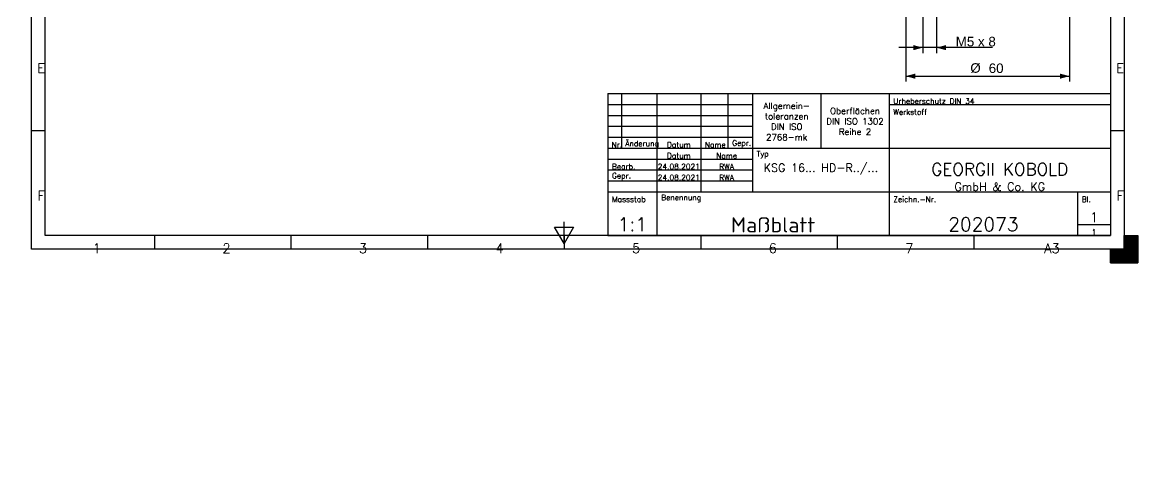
# Model space of a CAD drawing. Extents: x -222 to 420, y -710 to 345.
# Drawn here: x 11.6 to 420, y -76.6 to 88.1 of the extents above; entities that cross this region are included whole.
import ezdxf

# ---------------------------------------------------------------- set-up
doc = ezdxf.new("R2010")
doc.units = 0
doc.layers.add('1', color=7, linetype='CONTINUOUS')
doc.layers.add('256', color=7, linetype='CONTINUOUS')
doc.styles.add('ARIAL_UNICODE_MS', font='ARIALUNI.TTF')
doc.dimstyles.get("Standard").update_dxf_attribs({"dimtxt": 0.18, "dimasz": 0.18, "dimexe": 0.18, "dimexo": 0.0625, "dimgap": 0.09, "dimtad": 0, "dimtih": 1, "dimtoh": 1, "dimdec": 4, "dimzin": 0, "dimtxsty": 'STANDARD', "dimcen": 0.09, "dimazin": 3, "dimtfac": 1, "dimtdec": 4, "dimtofl": 0, "dimtmove": 0, "dimatfit": 3, "dimtolj": 1, "dimtzin": 0})

# ---------------------------------------------------------------- blocks, each defined once
blk = doc.blocks.new('_U0')
at = {"layer": '1', "color": 19}
for p, q in [((341.33, 107.69), (341.33, 76.84)), ((346.33, 107.69), (346.33, 76.84)), ((366.83, 78.84), (332.58, 78.84))]:
    blk.add_line(p, q, dxfattribs=at)
for points in [[(341.33, 78.84), (337.83, 77.9), (337.83, 79.78)], [(346.33, 78.84), (349.83, 79.78), (349.83, 77.9)]]:
    blk.add_solid(points, dxfattribs=at)
at = {"layer": '1', "color": 1, "linetype": 'CONTINUOUS', "insert": (353.38, 79.26), "char_height": 3.5, "attachment_point": 7, "style": 'ARIAL_UNICODE_MS'}
blk.add_mtext('\\W1.0000;\\fArial Unicode MS|b0|i0;M5 x 8\\fArial Unicode MS|b0|i0;', dxfattribs=at)
blk = doc.blocks.new('_U1')
at = {"layer": '1', "color": 19}
for p, q in [((102.64, 163.2), (102.64, 218.13)), ((260.64, 201.44), (260.64, 218.13)), ((102.64, 216.13), (260.64, 216.13))]:
    blk.add_line(p, q, dxfattribs=at)
for points in [[(102.64, 216.13), (106.14, 217.07), (106.14, 215.19)], [(260.64, 216.13), (257.14, 215.19), (257.14, 217.07)]]:
    blk.add_solid(points, dxfattribs=at)
at = {"layer": '1', "color": 1, "linetype": 'CONTINUOUS', "insert": (182.52, 216.55), "char_height": 3.5, "attachment_point": 7, "style": 'ARIAL_UNICODE_MS'}
blk.add_mtext('\\W1.0000;\\fArial Unicode MS|b0|i0;q\\fArial Unicode MS|b0|i0;', dxfattribs=at)
blk = doc.blocks.new('_U4')
at = {"layer": '1', "color": 19}
for p, q in [((66.64, 135.4), (66.64, 181.76)), ((66.64, 179.76), (88.64, 179.76)), ((88.64, 136.7), (88.64, 181.76))]:
    blk.add_line(p, q, dxfattribs=at)
for points in [[(66.64, 179.76), (70.14, 180.69), (70.14, 178.82)], [(88.64, 179.76), (85.14, 178.82), (85.14, 180.69)]]:
    blk.add_solid(points, dxfattribs=at)
at = {"layer": '1', "color": 1, "linetype": 'CONTINUOUS', "insert": (75.45, 180.18), "char_height": 3.5, "attachment_point": 7, "style": 'ARIAL_UNICODE_MS'}
blk.add_mtext('\\W1.0000;22', dxfattribs=at)
blk = doc.blocks.new('_U5')
at = {"layer": '1', "color": 19}
for p, q in [((66.64, 135.4), (66.64, 229.72)), ((102.64, 162.12), (102.64, 229.72)), ((66.64, 227.72), (102.64, 227.72))]:
    blk.add_line(p, q, dxfattribs=at)
for points in [[(66.64, 227.72), (70.14, 228.66), (70.14, 226.78)], [(102.64, 227.72), (99.14, 226.78), (99.14, 228.66)]]:
    blk.add_solid(points, dxfattribs=at)
at = {"layer": '1', "color": 1, "linetype": 'CONTINUOUS', "insert": (82.45, 228.14), "char_height": 3.5, "attachment_point": 7, "style": 'ARIAL_UNICODE_MS'}
blk.add_mtext('\\W1.0000;36', dxfattribs=at)
blk = doc.blocks.new('_U6')
at = {"layer": '1', "color": 19}
for p, q in [((335.05, 128.9), (335.05, 66.38)), ((395.05, 128.9), (395.05, 66.38)), ((335.05, 68.38), (395.05, 68.38))]:
    blk.add_line(p, q, dxfattribs=at)
for points in [[(335.05, 68.38), (338.55, 69.31), (338.55, 67.44)], [(395.05, 68.38), (391.55, 67.44), (391.55, 69.31)]]:
    blk.add_solid(points, dxfattribs=at)
at = {"layer": '1', "color": 1, "linetype": 'CONTINUOUS', "char_height": 3.5, "attachment_point": 7, "style": 'ARIAL_UNICODE_MS'}
for s, insert in [('%%c', (358.73, 69.49)), ('\\W1.0000;60', (365.46, 69.49))]:
    blk.add_mtext(s, dxfattribs=dict(at, insert=insert))
blk = doc.blocks.new('_U10')
at = {"layer": '1', "color": 19}
for p, q in [((102.64, 163.2), (102.64, 229.7)), ((312.64, 128.9), (312.64, 229.7)), ((102.64, 227.7), (312.64, 227.7))]:
    blk.add_line(p, q, dxfattribs=at)
for points in [[(102.64, 227.7), (106.14, 228.64), (106.14, 226.77)], [(312.64, 227.7), (309.14, 226.77), (309.14, 228.64)]]:
    blk.add_solid(points, dxfattribs=at)
at = {"layer": '1', "color": 1, "linetype": 'CONTINUOUS', "insert": (200.23, 228.13), "char_height": 3.5, "attachment_point": 7, "style": 'ARIAL_UNICODE_MS'}
blk.add_mtext('\\W1.0000;\\fArial Unicode MS|b0|i0;k\\fArial Unicode MS|b0|i0;', dxfattribs=at)
blk = doc.blocks.new('HATCH5')
at = {"layer": '256', "color": 19, "linetype": 'CONTINUOUS'}
for p, q in [((415, 9.98988), (420, 9.98988)), ((415, 9.94755), (420, 9.94755)), ((415, 9.90522), (420, 9.90522)), ((415, 9.86289), (420, 9.86289)), ((415, 9.82056), (420, 9.82056)), ((415, 9.77823), (420, 9.77823)), ((415, 9.7359), (420, 9.7359)), ((415, 9.69357), (420, 9.69357)), ((415, 9.65124), (420, 9.65124)), ((415, 9.60891), (420, 9.60891)), ((415, 9.56658), (420, 9.56658)), ((415, 9.52425), (420, 9.52425)), ((415, 9.48192), (420, 9.48192)), ((415, 9.43959), (420, 9.43959)), ((415, 9.39726), (420, 9.39726)), ((415, 9.35493), (420, 9.35493)), ((415, 9.3126), (420, 9.3126)), ((415, 9.27027), (420, 9.27027)), ((415, 9.22794), (420, 9.22794)), ((415, 9.18561), (420, 9.18561)), ((415, 9.14328), (420, 9.14328)), ((415, 9.10095), (420, 9.10095)), ((415, 9.05862), (420, 9.05862)), ((415, 9.01629), (420, 9.01629)), ((415, 8.97396), (420, 8.97396)), ((415, 8.93163), (420, 8.93163)), ((415, 8.8893), (420, 8.8893)), ((415, 8.84697), (420, 8.84697)), ((415, 8.80464), (420, 8.80464)), ((415, 8.76231), (420, 8.76231)), ((415, 8.71998), (420, 8.71998)), ((415, 8.67765), (420, 8.67765)), ((415, 8.63532), (420, 8.63532)), ((415, 8.59299), (420, 8.59299)), ((415, 8.55066), (420, 8.55066)), ((415, 8.50833), (420, 8.50833)), ((415, 8.466), (420, 8.466)), ((415, 8.42367), (420, 8.42367)), ((415, 8.38134), (420, 8.38134)), ((415, 8.33901), (420, 8.33901)), ((415, 8.29668), (420, 8.29668)), ((415, 8.25435), (420, 8.25435)), ((415, 8.21202), (420, 8.21202)), ((415, 8.16969), (420, 8.16969)), ((410, 4.99494), (420, 4.99494)), ((410, 4.95261), (420, 4.95261)), ((410, 4.91028), (420, 4.91028)), ((410, 4.86795), (420, 4.86795)), ((410, 4.82562), (420, 4.82562)), ((410, 4.78329), (420, 4.78329)), ((410, 4.74096), (420, 4.74096)), ((410, 4.69863), (420, 4.69863)), ((410, 4.6563), (420, 4.6563)), ((410, 4.61397), (420, 4.61397)), ((410, 4.57164), (420, 4.57164)), ((410, 4.52931), (420, 4.52931)), ((410, 4.48698), (420, 4.48698)), ((410, 4.44465), (420, 4.44465)), ((410, 4.40232), (420, 4.40232)), ((410, 4.35999), (420, 4.35999)), ((410, 4.31766), (420, 4.31766)), ((410, 4.27533), (420, 4.27533)), ((410, 4.233), (420, 4.233)), ((410, 4.19067), (420, 4.19067)), ((410, 4.14834), (420, 4.14834)), ((410, 4.10601), (420, 4.10601)), ((415, 8.12736), (420, 8.12736)), ((415, 8.08503), (420, 8.08503)), ((415, 8.0427), (420, 8.0427)), ((415, 8.00037), (420, 8.00037)), ((415, 7.95804), (420, 7.95804)), ((415, 7.91571), (420, 7.91571)), ((415, 7.87338), (420, 7.87338)), ((415, 7.83105), (420, 7.83105)), ((415, 7.78872), (420, 7.78872)), ((415, 7.74639), (420, 7.74639)), ((415, 7.70406), (420, 7.70406)), ((415, 7.66173), (420, 7.66173)), ((415, 7.6194), (420, 7.6194)), ((415, 7.57707), (420, 7.57707)), ((415, 7.53474), (420, 7.53474)), ((415, 7.49241), (420, 7.49241)), ((415, 7.45008), (420, 7.45008)), ((415, 7.40775), (420, 7.40775)), ((415, 7.36542), (420, 7.36542)), ((415, 7.32309), (420, 7.32309)), ((415, 7.28076), (420, 7.28076)), ((415, 7.23843), (420, 7.23843)), ((415, 7.1961), (420, 7.1961)), ((415, 7.15377), (420, 7.15377)), ((415, 7.11144), (420, 7.11144)), ((415, 7.06911), (420, 7.06911)), ((415, 7.02678), (420, 7.02678)), ((415, 6.98445), (420, 6.98445)), ((415, 6.94212), (420, 6.94212)), ((415, 6.89979), (420, 6.89979)), ((415, 6.85746), (420, 6.85746)), ((415, 6.81513), (420, 6.81513)), ((415, 6.7728), (420, 6.7728)), ((415, 6.73047), (420, 6.73047)), ((415, 6.68814), (420, 6.68814)), ((415, 6.64581), (420, 6.64581)), ((415, 6.60348), (420, 6.60348)), ((415, 6.56115), (420, 6.56115)), ((415, 6.51882), (420, 6.51882)), ((415, 6.47649), (420, 6.47649)), ((415, 6.43416), (420, 6.43416)), ((415, 6.39183), (420, 6.39183)), ((415, 6.3495), (420, 6.3495)), ((415, 6.30717), (420, 6.30717)), ((415, 6.26484), (420, 6.26484)), ((415, 6.22251), (420, 6.22251)), ((415, 6.18018), (420, 6.18018)), ((415, 6.13785), (420, 6.13785)), ((415, 6.09552), (420, 6.09552)), ((415, 6.05319), (420, 6.05319)), ((415, 6.01086), (420, 6.01086)), ((415, 5.96853), (420, 5.96853)), ((415, 5.9262), (420, 5.9262)), ((415, 5.88387), (420, 5.88387)), ((415, 5.84154), (420, 5.84154)), ((415, 5.79921), (420, 5.79921)), ((415, 5.75688), (420, 5.75688)), ((415, 5.71455), (420, 5.71455)), ((415, 5.67222), (420, 5.67222)), ((415, 5.62989), (420, 5.62989)), ((415, 5.58756), (420, 5.58756)), ((415, 5.54523), (420, 5.54523)), ((415, 5.5029), (420, 5.5029)), ((415, 5.46057), (420, 5.46057)), ((415, 5.41824), (420, 5.41824)), ((415, 5.37591), (420, 5.37591)), ((415, 5.33358), (420, 5.33358)), ((415, 5.29125), (420, 5.29125)), ((415, 5.24892), (420, 5.24892)), ((415, 5.20659), (420, 5.20659)), ((415, 5.16426), (420, 5.16426)), ((415, 5.12193), (420, 5.12193)), ((415, 5.0796), (420, 5.0796)), ((415, 5.03727), (420, 5.03727)), ((410, 4.06368), (420, 4.06368)), ((410, 4.02135), (420, 4.02135)), ((410, 3.97902), (420, 3.97902)), ((410, 3.93669), (420, 3.93669)), ((410, 3.89436), (420, 3.89436)), ((410, 3.85203), (420, 3.85203)), ((410, 3.8097), (420, 3.8097)), ((410, 3.76737), (420, 3.76737)), ((410, 3.72504), (420, 3.72504)), ((410, 3.68271), (420, 3.68271)), ((410, 3.64038), (420, 3.64038)), ((410, 3.59805), (420, 3.59805)), ((410, 3.55572), (420, 3.55572)), ((410, 3.51339), (420, 3.51339)), ((410, 3.47106), (420, 3.47106)), ((410, 3.42873), (420, 3.42873)), ((410, 3.3864), (420, 3.3864)), ((410, 3.34407), (420, 3.34407)), ((410, 3.30174), (420, 3.30174)), ((410, 3.25941), (420, 3.25941)), ((410, 3.21708), (420, 3.21708)), ((410, 3.17475), (420, 3.17475)), ((410, 3.13242), (420, 3.13242)), ((410, 3.09009), (420, 3.09009)), ((410, 3.04776), (420, 3.04776)), ((410, 3.00543), (420, 3.00543)), ((410, 2.9631), (420, 2.9631)), ((410, 2.92077), (420, 2.92077)), ((410, 2.87844), (420, 2.87844)), ((410, 2.83611), (420, 2.83611)), ((410, 2.79378), (420, 2.79378)), ((410, 2.75145), (420, 2.75145)), ((410, 2.70912), (420, 2.70912)), ((410, 2.66679), (420, 2.66679)), ((410, 2.62446), (420, 2.62446)), ((410, 2.58213), (420, 2.58213)), ((410, 2.5398), (420, 2.5398)), ((410, 2.49747), (420, 2.49747)), ((410, 2.45514), (420, 2.45514)), ((410, 2.41281), (420, 2.41281)), ((410, 2.37048), (420, 2.37048)), ((410, 2.32815), (420, 2.32815)), ((410, 2.28582), (420, 2.28582)), ((410, 2.24349), (420, 2.24349)), ((410, 2.20116), (420, 2.20116)), ((410, 2.15883), (420, 2.15883)), ((410, 2.1165), (420, 2.1165)), ((410, 2.07417), (420, 2.07417)), ((410, 2.03184), (420, 2.03184)), ((410, 1.98951), (420, 1.98951)), ((410, 1.94718), (420, 1.94718)), ((410, 1.90485), (420, 1.90485)), ((410, 1.86252), (420, 1.86252)), ((410, 1.82019), (420, 1.82019)), ((410, 1.77786), (420, 1.77786)), ((410, 1.73553), (420, 1.73553)), ((410, 1.6932), (420, 1.6932)), ((410, 1.65087), (420, 1.65087)), ((410, 1.60854), (420, 1.60854)), ((410, 1.56621), (420, 1.56621)), ((410, 1.52388), (420, 1.52388)), ((410, 1.48155), (420, 1.48155)), ((410, 1.43922), (420, 1.43922)), ((410, 1.39689), (420, 1.39689)), ((410, 1.35456), (420, 1.35456)), ((410, 1.31223), (420, 1.31223)), ((410, 1.2699), (420, 1.2699)), ((410, 1.22757), (420, 1.22757)), ((410, 1.18524), (420, 1.18524)), ((410, 1.14291), (420, 1.14291)), ((410, 1.10058), (420, 1.10058)), ((410, 1.05825), (420, 1.05825)), ((410, 1.01592), (420, 1.01592)), ((410, 0.97359), (420, 0.97359)), ((410, 0.93126), (420, 0.93126)), ((410, 0.88893), (420, 0.88893)), ((410, 0.8466), (420, 0.8466)), ((410, 0.80427), (420, 0.80427)), ((410, 0.76194), (420, 0.76194)), ((410, 0.71961), (420, 0.71961)), ((410, 0.67728), (420, 0.67728)), ((410, 0.63495), (420, 0.63495)), ((410, 0.59262), (420, 0.59262)), ((410, 0.55029), (420, 0.55029)), ((410, 0.50796), (420, 0.50796)), ((410, 0.46563), (420, 0.46563)), ((410, 0.4233), (420, 0.4233)), ((410, 0.38097), (420, 0.38097)), ((410, 0.33864), (420, 0.33864)), ((410, 0.29631), (420, 0.29631)), ((410, 0.25398), (420, 0.25398)), ((410, 0.21165), (420, 0.21165)), ((410, 0.16932), (420, 0.16932)), ((410, 0.12699), (420, 0.12699)), ((410, 0.08466), (420, 0.08466)), ((410, 0.04233), (420, 0.04233)), ((410, 0), (420, 0))]:
    blk.add_line(p, q, dxfattribs=at)
blk = doc.blocks.new('TABULARNOTE1')
at = {"layer": '256', "color": 162, "linetype": 'CONTINUOUS'}
for p, q in [((226, 42), (244, 42)), ((226, 42), (226, 38)), ((244, 42), (244, 38)), ((244, 42), (260, 42)), ((260, 42), (260, 38)), ((260, 42), (279, 42)), ((279, 42), (279, 38)), ((279, 42), (329, 42)), ((329, 42), (329, 38)), ((410, 42), (410, 38)), ((226, 38), (244, 38)), ((226, 38), (226, 34)), ((244, 38), (260, 38)), ((244, 38), (244, 34)), ((260, 38), (279, 38)), ((260, 38), (260, 34)), ((279, 38), (279, 34)), ((329, 38), (329, 34)), ((410, 38), (410, 34)), ((226, 34), (244, 34)), ((226, 34), (226, 30)), ((244, 34), (260, 34)), ((244, 34), (244, 30)), ((260, 34), (279, 34)), ((260, 34), (260, 30)), ((279, 34), (279, 30)), ((329, 34), (329, 30)), ((410, 34), (410, 30)), ((226, 30), (244, 30)), ((226, 30), (226, 26)), ((244, 30), (260, 30)), ((244, 30), (244, 26)), ((260, 30), (279, 30)), ((260, 30), (260, 26)), ((279, 30), (279, 26)), ((329, 30), (329, 26)), ((410, 30), (410, 26)), ((226, 26), (244, 26)), ((244, 26), (260, 26)), ((260, 26), (279, 26)), ((279, 26), (329, 26)), ((329, 26), (410, 26))]:
    blk.add_line(p, q, dxfattribs=at)
at = {"layer": '1', "color": 19, "linetype": 'CONTINUOUS', "style": 'ARIAL_UNICODE_MS'}
for s, insert, char_height, attachment_point in [('\\W1.0000;\\Fsimplex.shx;Typ', (280.53, 38.24), 2, 7), ('\\W1.0000;\\Fsimplex.shx;Datum', (252, 38.24), 2, 8), ('\\W1.0000;\\Fsimplex.shx;Name', (269.5, 38.24), 2, 8), ('\\W1.0000;\\Fsimplex.shx;KSG 16... HD-R../...', (304, 32.31), 3, 8), ('\\W1.0000;\\Fsimplex.shx;Gepr.', (227.53, 30.23), 2, 7), ('\\W1.0000;\\Fsimplex.shx;Bearb.', (227.53, 34.24), 2, 7), ('\\W1.0000;\\Fsimplex.shx;24.08.2021', (252, 34.24), 2, 8), ('\\W1.0000;\\Fsimplex.shx;RWA', (269.5, 34.24), 2, 8), ('\\W1.0000;\\Fsimplex.shx;GEORGII KOBOLD', (369.5, 32.01), 4.5, 8), ('\\W1.0000;\\Fsimplex.shx;24.08.2021', (252, 30.24), 2, 8), ('\\W1.0000;\\Fsimplex.shx;RWA', (269.5, 30.24), 2, 8), ('\\W1.0000;\\Fsimplex.shx;GmbH & Co. KG', (369.5, 26.36), 3, 8)]:
    blk.add_mtext(s, dxfattribs=dict(at, insert=insert, char_height=char_height, attachment_point=attachment_point))
blk = doc.blocks.new('TABULARNOTE2')
at = {"layer": '256', "color": 162, "linetype": 'CONTINUOUS'}
for p, q in [((226, 62), (231, 62)), ((226, 62), (226, 58)), ((231, 62), (231, 58)), ((231, 62), (244, 62)), ((244, 62), (244, 58)), ((244, 62), (260, 62)), ((260, 62), (260, 58)), ((260, 62), (270, 62)), ((270, 62), (270, 58)), ((270, 62), (279, 62)), ((279, 62), (279, 58)), ((279, 62), (304, 62)), ((304, 62), (304, 58)), ((304, 62), (329, 62)), ((329, 62), (329, 58)), ((329, 62), (410, 62)), ((410, 62), (410, 58)), ((226, 58), (231, 58)), ((226, 58), (226, 54)), ((231, 58), (244, 58)), ((231, 58), (231, 54)), ((244, 58), (260, 58)), ((244, 58), (244, 54)), ((260, 58), (270, 58)), ((260, 58), (260, 54)), ((270, 58), (279, 58)), ((270, 58), (270, 54)), ((279, 58), (279, 54)), ((304, 58), (304, 54)), ((329, 58), (410, 58)), ((329, 58), (329, 54)), ((410, 58), (410, 54)), ((226, 54), (231, 54)), ((226, 54), (226, 50)), ((231, 54), (244, 54)), ((231, 54), (231, 50)), ((244, 54), (260, 54)), ((244, 54), (244, 50)), ((260, 54), (270, 54)), ((260, 54), (260, 50)), ((270, 54), (279, 54)), ((270, 54), (270, 50)), ((279, 54), (279, 50)), ((304, 54), (304, 50)), ((329, 54), (329, 50)), ((410, 54), (410, 50)), ((226, 50), (231, 50)), ((226, 50), (226, 46)), ((231, 50), (244, 50)), ((231, 50), (231, 46)), ((244, 50), (260, 50)), ((244, 50), (244, 46)), ((260, 50), (270, 50)), ((260, 50), (260, 46)), ((270, 50), (279, 50)), ((270, 50), (270, 46)), ((279, 50), (279, 46)), ((304, 50), (304, 46)), ((329, 50), (329, 46)), ((410, 50), (410, 46)), ((226, 46), (231, 46)), ((226, 46), (226, 42)), ((231, 46), (244, 46)), ((231, 46), (231, 42)), ((244, 46), (260, 46)), ((244, 46), (244, 42)), ((260, 46), (270, 46)), ((260, 46), (260, 42)), ((270, 46), (279, 46)), ((270, 46), (270, 42)), ((279, 46), (279, 42)), ((304, 46), (304, 42)), ((329, 46), (329, 42)), ((410, 46), (410, 42)), ((226, 42), (231, 42)), ((231, 42), (244, 42)), ((244, 42), (260, 42)), ((260, 42), (270, 42)), ((270, 42), (279, 42)), ((279, 42), (304, 42)), ((304, 42), (329, 42)), ((329, 42), (410, 42))]:
    blk.add_line(p, q, dxfattribs=at)
at = {"layer": '1', "color": 19, "linetype": 'CONTINUOUS', "style": 'ARIAL_UNICODE_MS'}
for s, insert, char_height, attachment_point in [('\\W1.0000;\\Fsimplex.shx;Allgemein-\\Ptoleranzen\\PDIN ISO\\P2768-mk', (291.5, 44.85), 2.3, 8), ('\\W1.0000;\\Fsimplex.shx;Urheberschutz DIN 34', (330.53, 58.24), 2, 7), ('\\W1.0000;\\Fsimplex.shx;Oberflächen\\PDIN ISO 1302\\PReihe 2', (316.5, 46.83), 2.3, 8), ('\\W1.0000;\\Fsimplex.shx;Werkstoff', (330.53, 54.23), 2, 7), ('\\W1.0000;\\Fsimplex.shx;Änderung', (232.39, 42.01), 2, 7), ('\\W1.0000;\\Fsimplex.shx;Nr.', (227.4, 42.24), 2, 7), ('\\W1.0000;\\Fsimplex.shx;Datum', (252, 42.24), 2, 8), ('\\W1.0000;\\Fsimplex.shx;Name', (261.53, 42.24), 2, 7), ('\\W1.0000;\\Fsimplex.shx;Gepr.', (271.53, 42.23), 2, 7)]:
    blk.add_mtext(s, dxfattribs=dict(at, insert=insert, char_height=char_height, attachment_point=attachment_point))
blk = doc.blocks.new('TABULARNOTE3')
at = {"layer": '256', "color": 162, "linetype": 'CONTINUOUS'}
for p, q in [((226, 26), (244, 26)), ((226, 26), (226, 22)), ((244, 26), (244, 22)), ((244, 26), (329, 26)), ((329, 26), (329, 22)), ((329, 26), (398, 26)), ((398, 26), (398, 22)), ((398, 26), (410, 26)), ((410, 26), (410, 22)), ((226, 22), (226, 14)), ((244, 22), (244, 14)), ((329, 22), (329, 14)), ((398, 22), (398, 14)), ((410, 22), (410, 14)), ((226, 14), (226, 10)), ((244, 14), (244, 10)), ((329, 14), (329, 10)), ((398, 14), (410, 14)), ((398, 14), (398, 10)), ((410, 14), (410, 10)), ((226, 10), (244, 10)), ((244, 10), (329, 10)), ((329, 10), (398, 10)), ((398, 10), (410, 10))]:
    blk.add_line(p, q, dxfattribs=at)
at = {"layer": '1', "color": 19, "linetype": 'CONTINUOUS', "style": 'ARIAL_UNICODE_MS'}
for s, insert, char_height, attachment_point in [('\\W1.0000;\\Fsimplex.shx;Benennung', (245.53, 22.24), 2, 7), ('\\W1.0000;\\Fsimplex.shx;Massstab', (227.53, 22.24), 2, 7), ('\\W1.0000;\\Fsimplex.shx;Zeichn.-Nr.', (330.53, 22.24), 2, 7), ('\\W1.0000;\\Fsimplex.shx;Bl.', (399.53, 22.24), 2, 7), ('\\W1.0000;\\Fsimplex.shx;1:1', (235, 11.6), 5, 8), ('\\W1.0000;\\Fsimplex.shx;Maßblatt', (286.5, 11.12), 5.5, 8), ('\\W1.0000;\\Fsimplex.shx;202073 ', (363.5, 11.6), 5, 8), ('\\W1.0000;\\Fsimplex.shx;1', (404, 14.92), 3.5, 8), ('\\W1.0000;\\Fsimplex.shx;1', (404, 10.24), 2, 8)]:
    blk.add_mtext(s, dxfattribs=dict(at, insert=insert, char_height=char_height, attachment_point=attachment_point))

msp = doc.modelspace()

# ---------------------------------------------------------------- linework, layer by layer
at = {"layer": '256', "color": 19, "linetype": 'CONTINUOUS'}
for p, q in [((15, 5), (15, 292)), ((415, 292), (415, 5)), ((20, 10), (20, 287)), ((410, 287), (410, 10)), ((15, 48.5), (20, 48.5)), ((410, 48.5), (415, 48.5)), ((206.54, 13), (213.46, 13)), ((210, 7), (206.54, 13)), ((210, 7), (210, 15)), ((210, 10), (210, 15)), ((213.46, 13), (210, 7)), ((410, 10), (20, 10)), ((60, 10), (60, 5)), ((110, 10), (110, 5)), ((160, 10), (160, 5)), ((210, 10), (210, 5)), ((210, 10), (210, 5)), ((260, 10), (260, 5)), ((310, 10), (310, 5)), ((360, 10), (360, 5)), ((415, 10), (420, 10)), ((415, 5), (415, 10)), ((420, 10), (420, 0)), ((415, 5), (15, 5)), ((410, 5), (415, 5)), ((410, 0), (410, 5)), ((420, 0), (410, 0))]:
    msp.add_line(p, q, dxfattribs=at)

# ---------------------------------------------------------------- block references
at = {"layer": '256', "color": 162, "linetype": 'CONTINUOUS'}
for name in ['TABULARNOTE2', 'TABULARNOTE1', 'TABULARNOTE3']:
    msp.add_blockref(name, (0, 0), dxfattribs=at)
at = {"layer": '256', "color": 19, "linetype": 'CONTINUOUS'}
msp.add_blockref('HATCH5', (0, 0), dxfattribs=at)

# ---------------------------------------------------------------- texts
at = {"layer": '256', "color": 19, "linetype": 'CONTINUOUS', "char_height": 3.5, "attachment_point": 7, "style": 'ARIAL_UNICODE_MS'}
for s, insert in [('\\W1.0000;\\Fsimplex.shx;E', (17.1, 69.55)), ('\\W1.0000;\\Fsimplex.shx;E', (412.1, 69.55)), ('\\W1.0000;\\Fsimplex.shx;F', (17.24, 22.8)), ('\\W1.0000;\\Fsimplex.shx;F', (412.24, 22.8)), ('\\W1.0000;\\Fsimplex.shx;1', (37.38, 3.54)), ('\\W1.0000;\\Fsimplex.shx;2', (84.88, 3.54)), ('\\W1.0000;\\Fsimplex.shx;3', (134.88, 3.54)), ('\\W1.0000;\\Fsimplex.shx;4', (184.88, 3.55)), ('\\W1.0000;\\Fsimplex.shx;5', (234.88, 3.55)), ('\\W1.0000;\\Fsimplex.shx;6', (284.88, 3.54)), ('\\W1.0000;\\Fsimplex.shx;7', (334.88, 3.55)), ('\\W1.0000;\\Fsimplex.shx;A3', (385.75, 3.54))]:
    msp.add_mtext(s, dxfattribs=dict(at, insert=insert))

# ---------------------------------------------------------------- dimensions: what is measured, and where the dimension line sits
at = {"layer": '1', "color": 19, "linetype": 'CONTINUOUS'}
for base, p1, p2, text, override, picture, middle in [((-222.02, -709.97), (102.64, 161.05), (312.64, 128.9), '\\C1;\\fArial Unicode MS|b0|i0;k\\fArial Unicode MS|b0|i0;', {"dimtxt": 3.5, "dimasz": 3.5, "dimexe": 2, "dimexo": 0, "dimgap": 1.75, "dimtad": 1, "dimtih": 1, "dimtoh": 0, "dimdec": 1, "dimlfac": 1, "dimzin": 8, "dimdsep": 44, "dimlunit": 2, "dimpost": '', "dimtxsty": 'ARIAL_UNICODE_MS', "dimsah": 1, "dimse1": 0, "dimse2": 0, "dimsd1": 0, "dimsd2": 0, "dimclrd": 19, "dimclre": 19, "dimclrt": 1, "dimtol": 0, "dimtm": -0.1, "dimtfac": 0.714286, "dimtdec": 2, "dimtofl": 1, "dimtmove": 0, "dimatfit": 2, "dimtzin": 8, "dimlwd": 35, "dimlwe": 35}, '_U10', (200.66, 227.7)), ((-71.02, -318.93), (102.64, 161.05), (260.64, 201.44), '\\C1;\\fArial Unicode MS|b0|i0;q\\fArial Unicode MS|b0|i0;', {"dimtxt": 3.5, "dimasz": 3.5, "dimexe": 2, "dimexo": 0, "dimgap": 1.75, "dimtad": 1, "dimtih": 1, "dimtoh": 0, "dimdec": 1, "dimlfac": 1, "dimzin": 8, "dimdsep": 44, "dimlunit": 2, "dimpost": '', "dimtxsty": 'ARIAL_UNICODE_MS', "dimsah": 1, "dimse1": 0, "dimse2": 0, "dimsd1": 0, "dimsd2": 0, "dimclrd": 19, "dimclre": 19, "dimclrt": 1, "dimtol": 0, "dimtm": -0.1, "dimtfac": 0.714286, "dimtdec": 2, "dimtofl": 1, "dimtmove": 0, "dimatfit": 2, "dimtzin": 8, "dimlwd": 35, "dimlwe": 35}, '_U1', (183.09, 216.13)), ((95.37, 13.61), (335.05, 128.9), (395.05, 128.9), '\\C1;\\H3.50;\\fArial Unicode MS|b0|i0;%%c\\fArial Unicode MS|b0|i0;\\H3.50;\\C1; <> ', {"dimtxt": 3.5, "dimasz": 3.5, "dimexe": 2, "dimexo": 0, "dimgap": 1.75, "dimtad": 1, "dimtih": 1, "dimtoh": 0, "dimdec": 1, "dimlfac": 1, "dimzin": 8, "dimdsep": 44, "dimlunit": 2, "dimtxsty": 'ARIAL_UNICODE_MS', "dimsah": 1, "dimse1": 0, "dimse2": 0, "dimsd1": 0, "dimsd2": 0, "dimclrd": 19, "dimclre": 19, "dimclrt": 1, "dimtol": 0, "dimtm": -0.1, "dimtfac": 0.714286, "dimtdec": 2, "dimtofl": 1, "dimtmove": 0, "dimatfit": 2, "dimtzin": 8, "dimlwd": 35, "dimlwe": 35}, '_U6', (363.74, 68.38)), ((-31.44, -11.5), (341.33, 107.69), (346.33, 107.69), '\\C1;\\fArial Unicode MS|b0|i0;M5 x 8\\fArial Unicode MS|b0|i0;', {"dimtxt": 3.5, "dimasz": 3.5, "dimexe": 2, "dimexo": 0, "dimgap": 1.75, "dimtad": 1, "dimtih": 1, "dimtoh": 0, "dimdec": 1, "dimlfac": 1, "dimzin": 8, "dimdsep": 44, "dimlunit": 2, "dimpost": '', "dimtxsty": 'ARIAL_UNICODE_MS', "dimsah": 1, "dimse1": 0, "dimse2": 0, "dimsd1": 0, "dimsd2": 0, "dimclrd": 19, "dimclre": 19, "dimclrt": 1, "dimtol": 0, "dimtm": -0.1, "dimtfac": 0.714286, "dimtdec": 2, "dimtofl": 1, "dimtmove": 0, "dimatfit": 2, "dimtzin": 8, "dimlwd": 35, "dimlwe": 35}, '_U0', (359.67, 78.84))]:
    dim = msp.add_linear_dim(base=base, p1=p1, p2=p2, text=text, dimstyle='STANDARD', override=override, dxfattribs=at)
    dim.commit()
    dim.dimension.update_dxf_attribs({"geometry": picture, "text_midpoint": middle, "dimtype": 160})
for base, p2, picture, middle in [((13.26, -16.19), (102.64, 162.12), '_U5', (84.64, 227.72)), ((-14.91, -69.87), (88.64, 136.7), '_U4', (77.64, 179.76))]:
    dim = msp.add_linear_dim(base=base, p1=(66.64, 132.95), p2=p2, dimstyle='STANDARD', override={"dimtxt": 3.5, "dimasz": 3.5, "dimexe": 2, "dimexo": 0, "dimgap": 1.75, "dimtad": 1, "dimtih": 1, "dimtoh": 0, "dimdec": 1, "dimlfac": 1, "dimzin": 8, "dimdsep": 44, "dimlunit": 2, "dimtxsty": 'ARIAL_UNICODE_MS', "dimsah": 1, "dimse1": 0, "dimse2": 0, "dimsd1": 0, "dimsd2": 0, "dimclrd": 19, "dimclre": 19, "dimclrt": 1, "dimtol": 0, "dimtm": -0.1, "dimtfac": 0.714286, "dimtdec": 2, "dimtofl": 1, "dimtmove": 0, "dimatfit": 2, "dimtzin": 8, "dimlwd": 35, "dimlwe": 35}, dxfattribs=at)
    dim.commit()
    dim.dimension.update_dxf_attribs({"geometry": picture, "text_midpoint": middle, "dimtype": 160})

doc.saveas('drawing.dxf')
